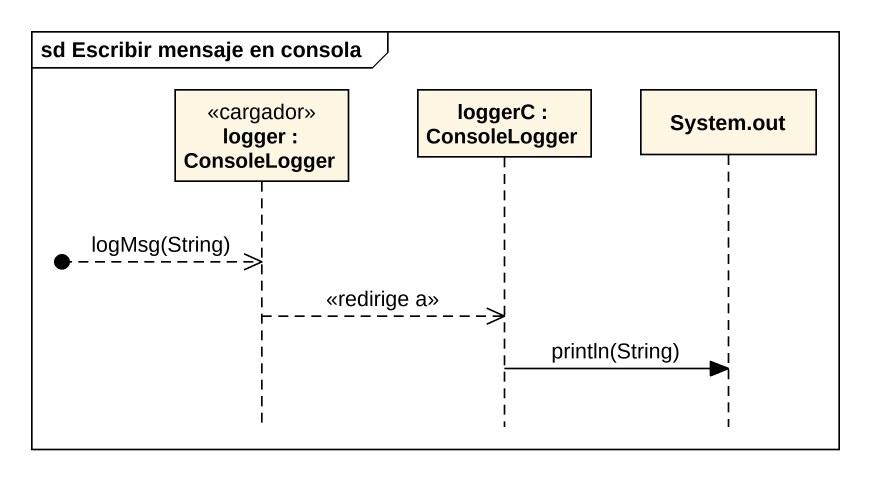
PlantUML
@startuml
mainframe sd Escribir mensaje en consola
hide footbox
participant "logger : ConsoleLogger" as logger <<cargador>>
participant "loggerC : ConsoleLogger" as loggerC
participant "System.out" as System_out

[o-->> logger : logMsg(String)
logger -->> loggerC : <<redirige a>>
loggerC -> System_out : println(String)
@enduml
